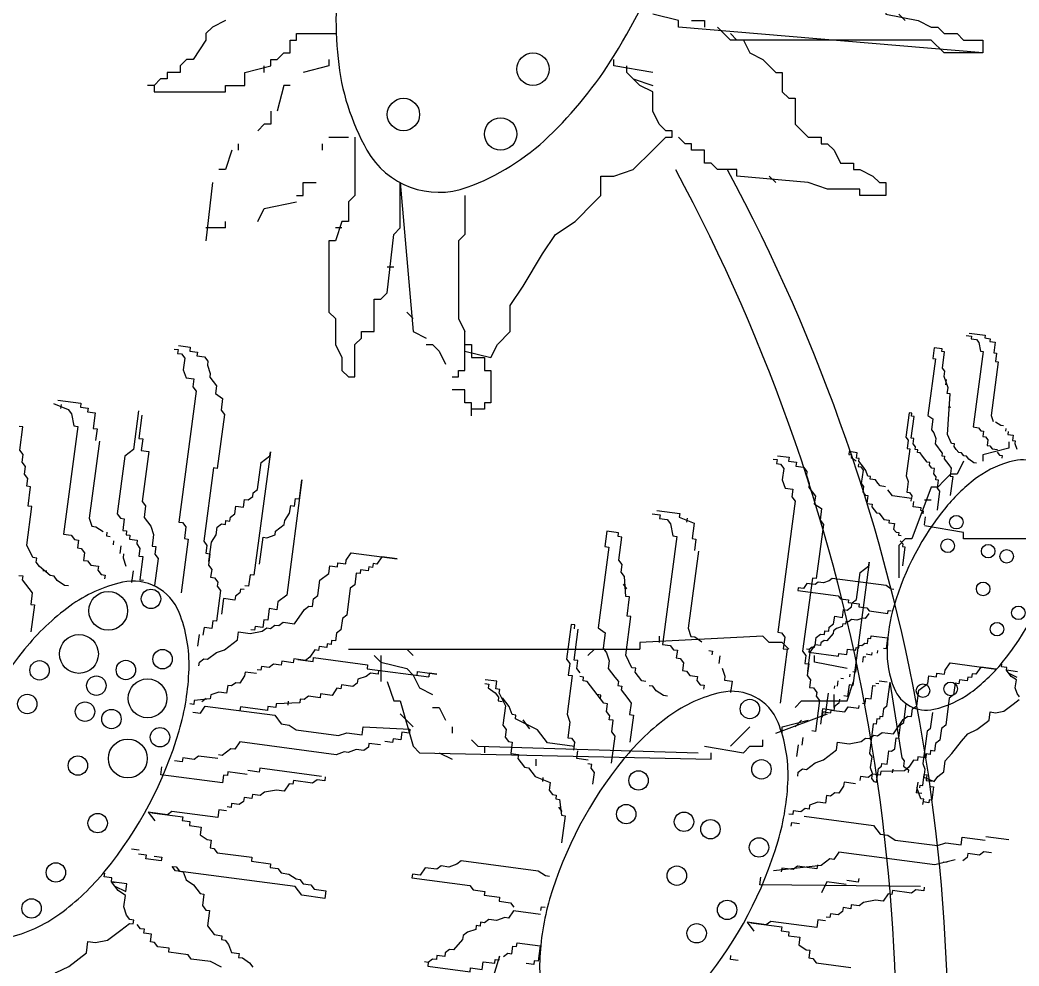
# Model space of a CAD drawing. Header units: inches. Extents: x 6 to 48.5, y 12.5 to 37.3.
# Drawn here: x 7.4908 to 7.6082, y 14.8973 to 15.0084 of the extents above; entities that cross this region are included whole.
import ezdxf

# ---------------------------------------------------------------- set-up
doc = ezdxf.new("R2010")
doc.units = ezdxf.units.IN
doc.header["$MEASUREMENT"] = 0
doc.layers.add('02', color=2, linetype='Continuous')

msp = doc.modelspace()

# ---------------------------------------------------------------- linework, layer by layer
at = {"layer": '02'}
for p, q in [((7.56819, 15.0083), (7.56515, 15.00906)), ((7.56819, 15.00754), (7.56819, 15.0083)), ((7.56971, 15.0083), (7.57123, 15.0083)), ((7.57123, 15.0083), (7.57123, 15.00754)), ((7.60394, 15.0045), (7.56819, 15.00754)), ((7.52712, 15.00374), (7.52712, 15.00298)), ((7.52712, 15.00298), (7.52408, 15.00222)), ((7.56287, 15.00146), (7.56515, 15.0007)), ((7.5218, 15.0007), (7.52103, 14.99766)), ((7.52256, 15.0007), (7.5218, 15.0007)), ((7.52027, 14.99766), (7.52027, 14.99613)), ((7.51951, 14.99613), (7.51875, 14.99537)), ((7.52027, 14.99613), (7.51951, 14.99613)), ((7.52712, 14.99461), (7.5294, 14.99461)), ((7.51571, 14.99309), (7.51495, 14.99081)), ((7.51647, 14.99385), (7.51647, 14.99309)), ((7.52636, 14.99309), (7.52636, 14.99385)), ((7.51495, 14.99081), (7.51419, 14.99081)), ((7.51343, 14.98929), (7.51267, 14.98244)), ((7.52408, 14.98929), (7.5256, 14.98929)), ((7.52408, 14.98777), (7.52408, 14.98929)), ((7.53549, 14.98929), (7.53701, 14.9718)), ((7.52332, 14.98777), (7.52408, 14.98777)), ((7.51875, 14.98473), (7.51951, 14.98625)), ((7.51951, 14.98625), (7.52332, 14.98701)), ((7.51495, 14.98396), (7.51495, 14.98473)), ((7.51495, 14.98396), (7.51267, 14.98396)), ((7.53625, 14.97408), (7.53701, 14.97332)), ((7.53701, 14.9718), (7.53853, 14.97103)), ((7.6023, 14.97162), (7.6042, 14.97136)), ((7.6042, 14.97136), (7.60416, 14.97105)), ((7.60416, 14.97105), (7.6048, 14.97096)), ((7.6048, 14.97096), (7.60475, 14.97065)), ((7.60475, 14.97065), (7.60539, 14.97056)), ((7.53853, 14.97027), (7.53929, 14.97027)), ((7.53929, 14.97027), (7.54005, 14.96951)), ((7.54005, 14.96951), (7.54081, 14.96799)), ((7.60539, 14.97056), (7.60522, 14.9693)), ((7.60573, 14.96826), (7.60489, 14.96193)), ((7.60522, 14.9693), (7.60554, 14.96925)), ((7.60554, 14.96925), (7.60541, 14.9683)), ((7.60541, 14.9683), (7.60573, 14.96826)), ((7.49526, 14.96374), (7.49798, 14.96338)), ((7.49475, 14.96335), (7.4965, 14.96266)), ((7.49798, 14.96338), (7.49792, 14.96293)), ((7.49792, 14.96293), (7.49882, 14.96281)), ((7.49882, 14.96281), (7.49876, 14.96236)), ((7.49876, 14.96236), (7.49967, 14.96224)), ((7.49967, 14.96224), (7.49942, 14.96043)), ((7.60489, 14.96193), (7.60512, 14.96125)), ((7.60543, 14.96121), (7.60603, 14.96081)), ((7.49942, 14.96043), (7.49988, 14.96037)), ((7.49988, 14.96037), (7.4997, 14.95901)), ((7.60603, 14.96081), (7.60634, 14.96077)), ((7.60662, 14.96041), (7.60658, 14.96009)), ((7.60689, 14.96005), (7.60685, 14.95973)), ((7.50015, 14.95895), (7.49895, 14.9499)), ((7.60685, 14.95973), (7.60748, 14.95965)), ((7.60698, 14.95887), (7.60698, 14.9581)), ((7.60748, 14.95965), (7.6074, 14.95902)), ((7.6074, 14.95902), (7.60772, 14.95897)), ((7.60772, 14.95897), (7.60767, 14.95866)), ((7.60698, 14.9581), (7.60394, 14.95734)), ((7.60767, 14.95866), (7.60791, 14.95798)), ((7.60166, 14.95658), (7.6009, 14.95506)), ((7.60394, 14.95734), (7.60394, 14.95658)), ((7.59938, 14.9543), (7.59862, 14.95354)), ((7.60014, 14.95506), (7.59938, 14.9543)), ((7.6009, 14.95506), (7.60014, 14.95506)), ((7.59786, 14.95354), (7.59557, 14.94746)), ((7.59862, 14.95354), (7.59786, 14.95354)), ((7.5955, 14.95189), (7.59554, 14.95221)), ((7.59573, 14.95122), (7.59581, 14.95185)), ((7.59786, 14.95202), (7.59709, 14.95202)), ((7.56562, 14.95081), (7.56833, 14.95045)), ((7.59668, 14.95109), (7.59573, 14.95122)), ((7.59664, 14.95078), (7.59668, 14.95109)), ((7.59695, 14.95073), (7.59664, 14.95078)), ((7.59691, 14.95042), (7.59695, 14.95073)), ((7.49895, 14.9499), (7.49928, 14.94894)), ((7.56833, 14.95045), (7.56827, 14.95)), ((7.56827, 14.95), (7.57002, 14.94931)), ((7.56918, 14.94988), (7.56912, 14.94943)), ((7.59706, 14.94911), (7.59719, 14.95006)), ((7.49928, 14.94894), (7.49973, 14.94888)), ((7.49973, 14.94888), (7.50058, 14.94831)), ((7.57002, 14.94931), (7.56978, 14.9475)), ((7.60166, 14.94822), (7.59709, 14.94898)), ((7.50103, 14.94825), (7.50097, 14.9478)), ((7.50097, 14.9478), (7.50142, 14.94773)), ((7.50182, 14.94722), (7.50176, 14.94677)), ((7.56978, 14.9475), (7.57023, 14.94744)), ((7.57023, 14.94744), (7.57005, 14.94608)), ((7.59481, 14.94746), (7.59405, 14.9467)), ((7.59557, 14.94746), (7.59481, 14.94746)), ((7.60166, 14.94746), (7.60166, 14.94822)), ((7.61383, 14.94746), (7.60166, 14.94746)), ((7.50266, 14.94665), (7.50254, 14.94575)), ((7.57051, 14.94602), (7.5693, 14.93697)), ((7.59405, 14.9467), (7.59405, 14.94289)), ((7.50299, 14.94569), (7.50293, 14.94523)), ((7.50293, 14.94523), (7.50326, 14.94427)), ((7.50411, 14.9437), (7.50393, 14.94234)), ((7.51346, 14.93785), (7.51334, 14.93695)), ((7.51391, 14.93779), (7.51346, 14.93785)), ((7.51244, 14.93707), (7.51232, 14.93616)), ((7.51334, 14.93695), (7.51244, 14.93707)), ((7.5693, 14.93697), (7.56964, 14.93601)), ((7.51186, 14.93622), (7.51168, 14.93486)), ((7.57808, 14.93605), (7.56363, 14.93529)), ((7.56591, 14.93605), (7.56591, 14.93529)), ((7.56964, 14.93601), (7.57009, 14.93595)), ((7.57009, 14.93595), (7.57093, 14.93538)), ((7.57884, 14.93529), (7.57808, 14.93605)), ((7.59272, 14.93583), (7.59255, 14.93456)), ((7.5294, 14.93453), (7.56363, 14.93453)), ((7.53701, 14.93377), (7.53625, 14.93453)), ((7.5583, 14.93453), (7.55754, 14.93377)), ((7.56363, 14.93529), (7.56363, 14.93453)), ((7.57172, 14.93435), (7.57217, 14.93429)), ((7.57217, 14.93429), (7.57211, 14.93384)), ((7.58036, 14.93529), (7.57884, 14.93529)), ((7.58112, 14.93453), (7.58036, 14.93529)), ((7.59156, 14.93437), (7.59152, 14.93405)), ((7.59255, 14.93456), (7.59224, 14.9346)), ((7.53244, 14.93377), (7.5332, 14.933)), ((7.5332, 14.93377), (7.5332, 14.93072)), ((7.57302, 14.93372), (7.5729, 14.93282)), ((7.58416, 14.933), (7.58416, 14.93377)), ((7.58985, 14.93363), (7.58977, 14.933)), ((7.59017, 14.93359), (7.58985, 14.93363)), ((7.59084, 14.93382), (7.59021, 14.93391)), ((7.59089, 14.93414), (7.59084, 14.93382)), ((7.5332, 14.933), (7.53625, 14.93224)), ((7.53625, 14.93224), (7.53701, 14.93148)), ((7.57329, 14.9323), (7.57362, 14.93134)), ((7.58797, 14.93224), (7.58416, 14.933)), ((7.58905, 14.93245), (7.58897, 14.93182)), ((7.60799, 14.93187), (7.60672, 14.93204)), ((7.53396, 14.93072), (7.53473, 14.92844)), ((7.53701, 14.93148), (7.53777, 14.92996)), ((7.57362, 14.93134), (7.57356, 14.93089)), ((7.57356, 14.93089), (7.57447, 14.93077)), ((7.57447, 14.93077), (7.57429, 14.92941)), ((7.5869, 14.9308), (7.58681, 14.93017)), ((7.58757, 14.93103), (7.58726, 14.93108)), ((7.58797, 14.92844), (7.58873, 14.93072)), ((7.58829, 14.93158), (7.58825, 14.93127)), ((7.58897, 14.93182), (7.58865, 14.93186)), ((7.59173, 14.9308), (7.59268, 14.93068)), ((7.60699, 14.93168), (7.6079, 14.93124)), ((7.53777, 14.92996), (7.53929, 14.9292)), ((7.5865, 14.93021), (7.58645, 14.92989)), ((7.5908, 14.92867), (7.59101, 14.93025)), ((7.59101, 14.93025), (7.59133, 14.93021)), ((7.59137, 14.93053), (7.59169, 14.93049)), ((7.593, 14.93064), (7.5944, 14.92175)), ((7.53473, 14.92844), (7.53549, 14.92844)), ((7.53549, 14.92844), (7.53701, 14.92312)), ((7.58188, 14.92768), (7.58264, 14.92844)), ((7.58264, 14.92844), (7.58797, 14.92844)), ((7.58574, 14.92934), (7.58544, 14.92713)), ((7.58645, 14.92768), (7.58645, 14.9292)), ((7.59009, 14.92812), (7.59017, 14.92875)), ((7.59017, 14.92875), (7.5908, 14.92867)), ((7.51202, 14.92699), (7.51259, 14.92784)), ((7.51259, 14.92784), (7.52074, 14.92676)), ((7.53929, 14.92768), (7.54005, 14.92768)), ((7.54005, 14.92768), (7.54081, 14.92616)), ((7.58608, 14.92704), (7.58612, 14.92736)), ((7.58612, 14.92736), (7.5877, 14.92715)), ((7.5877, 14.92715), (7.5881, 14.92774)), ((7.5881, 14.92774), (7.58937, 14.92757)), ((7.58937, 14.92757), (7.58941, 14.92789)), ((7.58977, 14.92816), (7.59009, 14.92812)), ((7.51112, 14.92711), (7.51202, 14.92699)), ((7.52074, 14.92676), (7.52152, 14.92573)), ((7.53549, 14.92692), (7.53701, 14.9254)), ((7.5796, 14.92464), (7.58569, 14.92692)), ((7.58036, 14.9254), (7.5834, 14.92616)), ((7.58188, 14.9254), (7.58264, 14.92616)), ((7.58513, 14.92717), (7.58504, 14.92654)), ((7.58504, 14.92654), (7.58508, 14.92685)), ((7.58544, 14.92713), (7.58513, 14.92717)), ((7.5854, 14.92681), (7.58544, 14.92713)), ((7.58544, 14.92713), (7.58608, 14.92704)), ((7.52152, 14.92573), (7.52243, 14.92561)), ((7.52243, 14.92561), (7.52327, 14.92504)), ((7.52327, 14.92504), (7.52825, 14.92438)), ((7.53102, 14.92447), (7.53114, 14.92538)), ((7.53114, 14.92538), (7.53663, 14.92511)), ((7.53663, 14.92511), (7.53657, 14.92466)), ((7.54157, 14.9254), (7.54157, 14.92464)), ((7.5758, 14.92464), (7.57656, 14.9254)), ((7.58036, 14.92464), (7.58036, 14.9254)), ((7.58427, 14.92486), (7.58382, 14.92492)), ((7.52825, 14.92438), (7.52921, 14.92471)), ((7.52921, 14.92471), (7.53102, 14.92447)), ((7.53458, 14.92354), (7.53368, 14.92366)), ((7.53464, 14.92399), (7.53458, 14.92354)), ((7.53555, 14.92387), (7.53464, 14.92399)), ((7.53567, 14.92478), (7.53555, 14.92387)), ((7.53657, 14.92466), (7.53567, 14.92478)), ((7.54385, 14.92388), (7.54461, 14.92312)), ((7.57428, 14.92312), (7.5758, 14.92464)), ((7.57808, 14.92312), (7.57808, 14.92388)), ((7.58279, 14.92414), (7.58267, 14.92323)), ((7.51561, 14.92283), (7.5151, 14.92244)), ((7.51606, 14.92277), (7.51561, 14.92283)), ((7.51664, 14.92362), (7.51606, 14.92277)), ((7.52795, 14.92212), (7.51664, 14.92362)), ((7.53033, 14.92272), (7.52936, 14.92239)), ((7.53123, 14.9226), (7.53033, 14.92272)), ((7.53175, 14.92299), (7.53123, 14.9226)), ((7.53181, 14.92345), (7.53175, 14.92299)), ((7.53316, 14.92327), (7.53181, 14.92345)), ((7.53701, 14.92312), (7.53777, 14.92236)), ((7.54461, 14.92312), (7.57047, 14.92236)), ((7.54537, 14.92312), (7.54537, 14.92236)), ((7.55589, 14.92264), (7.55601, 14.92355)), ((7.55623, 14.92168), (7.55635, 14.92258)), ((7.57123, 14.92312), (7.5758, 14.92236)), ((7.5758, 14.92236), (7.57656, 14.92312)), ((7.57656, 14.92312), (7.57808, 14.92312)), ((7.58222, 14.92329), (7.58204, 14.92193)), ((7.50988, 14.92129), (7.50898, 14.92141)), ((7.50994, 14.92174), (7.50988, 14.92129)), ((7.5113, 14.92156), (7.50994, 14.92174)), ((7.51181, 14.92196), (7.5113, 14.92156)), ((7.51407, 14.92166), (7.51181, 14.92196)), ((7.51459, 14.92205), (7.51413, 14.92211)), ((7.5151, 14.92244), (7.51459, 14.92205)), ((7.52891, 14.92245), (7.52795, 14.92212)), ((7.52936, 14.92239), (7.52891, 14.92245)), ((7.53777, 14.92236), (7.572, 14.9216)), ((7.54005, 14.92236), (7.54157, 14.9216)), ((7.55146, 14.92083), (7.55146, 14.9216)), ((7.55758, 14.9215), (7.55623, 14.92168)), ((7.572, 14.9216), (7.572, 14.92236)), ((7.5944, 14.92175), (7.59467, 14.92139)), ((7.59467, 14.92139), (7.59459, 14.92076)), ((7.50738, 14.91978), (7.5075, 14.92069)), ((7.51893, 14.92009), (7.51757, 14.92027)), ((7.51899, 14.92054), (7.51893, 14.92009)), ((7.52623, 14.91958), (7.51899, 14.92054)), ((7.55798, 14.92098), (7.55752, 14.92104)), ((7.55792, 14.92053), (7.55798, 14.92098)), ((7.55831, 14.92002), (7.55792, 14.92053)), ((7.59459, 14.92076), (7.59518, 14.92036)), ((7.59518, 14.92036), (7.59514, 14.92004)), ((7.51462, 14.91882), (7.50738, 14.91978)), ((7.51474, 14.91973), (7.51462, 14.91882)), ((7.51519, 14.91967), (7.51474, 14.91973)), ((7.51525, 14.92012), (7.51519, 14.91967)), ((7.51751, 14.91982), (7.51525, 14.92012)), ((7.55813, 14.91866), (7.55831, 14.92002)), ((7.59628, 14.91892), (7.59611, 14.91765)), ((7.58295, 14.91491), (7.59109, 14.91383)), ((7.58141, 14.91373), (7.58147, 14.91418)), ((7.58147, 14.91418), (7.58238, 14.91406)), ((7.59109, 14.91383), (7.59188, 14.9128)), ((7.59188, 14.9128), (7.59278, 14.91268)), ((7.59278, 14.91268), (7.59363, 14.91211)), ((7.59363, 14.91211), (7.5986, 14.91145)), ((7.60138, 14.91154), (7.6015, 14.91245)), ((7.6015, 14.91245), (7.60421, 14.91209)), ((7.60427, 14.91254), (7.60699, 14.91218)), ((7.50482, 14.91092), (7.50392, 14.91104)), ((7.5986, 14.91145), (7.59957, 14.91178)), ((7.59957, 14.91178), (7.60138, 14.91154)), ((7.50567, 14.91034), (7.50476, 14.91046)), ((7.50561, 14.90989), (7.50567, 14.91034)), ((7.50742, 14.90965), (7.50561, 14.90989)), ((7.50657, 14.91022), (7.50748, 14.9101)), ((7.50748, 14.9101), (7.50742, 14.90965)), ((7.58597, 14.9099), (7.58546, 14.90951)), ((7.58642, 14.90984), (7.58597, 14.9099)), ((7.58699, 14.91069), (7.58642, 14.90984)), ((7.5983, 14.90919), (7.58699, 14.91069)), ((7.60068, 14.90979), (7.5983, 14.90919)), ((7.6021, 14.91006), (7.60159, 14.90967)), ((7.60216, 14.91052), (7.6021, 14.91006)), ((7.60352, 14.91034), (7.60216, 14.91052)), ((7.60403, 14.91073), (7.60352, 14.91034)), ((7.60494, 14.91061), (7.60403, 14.91073)), ((7.58494, 14.90912), (7.57933, 14.90848)), ((7.5803, 14.90881), (7.58024, 14.90836)), ((7.58166, 14.90863), (7.5803, 14.90881)), ((7.58217, 14.90903), (7.58166, 14.90863)), ((7.58443, 14.90873), (7.58217, 14.90903)), ((7.58449, 14.90918), (7.58443, 14.90873)), ((7.58546, 14.90951), (7.58494, 14.90912)), ((7.59972, 14.90946), (7.59927, 14.90952)), ((7.57774, 14.90685), (7.57786, 14.90776)), ((7.58929, 14.90716), (7.58793, 14.90734)), ((7.58935, 14.90761), (7.58929, 14.90716)), ((7.50338, 14.90696), (7.50157, 14.9072)), ((7.50157, 14.9072), (7.50202, 14.90714)), ((7.50196, 14.90669), (7.50326, 14.90606)), ((7.50326, 14.90606), (7.50338, 14.90696)), ((7.59659, 14.90665), (7.57774, 14.90685)), ((7.58561, 14.90719), (7.58497, 14.90589)), ((7.58787, 14.90689), (7.58561, 14.90719)), ((7.55193, 14.89969), (7.55169, 14.89788)), ((7.54716, 14.89848), (7.54554, 14.89317)), ((7.55123, 14.89794), (7.55117, 14.89749)), ((7.55169, 14.89788), (7.55123, 14.89794)), ((7.57427, 14.8981), (7.57433, 14.89856)), ((7.57518, 14.89798), (7.57427, 14.8981)), ((7.55117, 14.89749), (7.55027, 14.89761))]:
    msp.add_line(p, q, dxfattribs=at)
for points in [[(7.52852, 15.01605, 0.06364), (7.52818, 15.00384, 0.103576), (7.53158, 14.99309, 0.367652), (7.54336, 14.98874, 0.103576), (7.55292, 14.99469, 0.06364), (7.56061, 15.00419, 0.099891), (7.57135, 15.03327, 0.06364), (7.57169, 15.04548, 0.103576), (7.5683, 15.05622, 0.367652), (7.55652, 15.06058, 0.103576), (7.54695, 15.05462, 0.06364), (7.53927, 15.04512, 0.099891), (7.52852, 15.01605)], [(7.56781, 14.99081, -0.162137), (7.59136, 14.85615, 0.555817)], [(7.5739, 14.99081, -0.160802), (7.59761, 14.85727, 0.555817)], [(7.5935, 14.93965, 0.06364), (7.59268, 14.93459, 0.103576), (7.5935, 14.92992, 0.367652), (7.59817, 14.92746, 0.103576), (7.60248, 14.92941, 0.06364), (7.6062, 14.93294, 0.099891), (7.61228, 14.94445, 0.06364), (7.6131, 14.94952, 0.103576), (7.61228, 14.95418, 0.367652), (7.60762, 14.95664, 0.103576), (7.6033, 14.95469, 0.06364), (7.59958, 14.95116, 0.099891), (7.5935, 14.93965)], [(7.48268, 14.91808, 0.06364), (7.48152, 14.91084, 0.103576), (7.48269, 14.90419, 0.367652), (7.48935, 14.90066, 0.103576), (7.49551, 14.90345, 0.06364), (7.50083, 14.90849, 0.099891), (7.50952, 14.92494, 0.06364), (7.51068, 14.93218, 0.103576), (7.50951, 14.93883, 0.367652), (7.50285, 14.94236, 0.103576), (7.49669, 14.93957, 0.06364), (7.49137, 14.93453, 0.099891), (7.48268, 14.91808)], [(7.55304, 14.90515, 0.06364), (7.55187, 14.89791, 0.103576), (7.55304, 14.89125, 0.367652), (7.55971, 14.88773, 0.103576), (7.56587, 14.89052, 0.06364), (7.57119, 14.89556, 0.099891), (7.57987, 14.91201, 0.06364), (7.58104, 14.91925, 0.103576), (7.57987, 14.9259, 0.367652), (7.5732, 14.92943, 0.103576), (7.56705, 14.92664, 0.06364), (7.56173, 14.9216, 0.099891), (7.55304, 14.90515)]]:
    msp.add_lwpolyline(points, format="xyb", dxfattribs=at)
for points in [[(7.57428, 15.01667), (7.57428, 15.01591), (7.5758, 15.01591), (7.5758, 15.01515), (7.57808, 15.01515), (7.57808, 15.01363), (7.5796, 15.01287), (7.58036, 15.01287), (7.58036, 15.01135), (7.58112, 15.01135), (7.58188, 15.01059), (7.58873, 15.01059), (7.58873, 15.00983), (7.59253, 15.00983), (7.59253, 15.00906), (7.59633, 15.0083)], [(7.51495, 15.0083), (7.51343, 15.00754), (7.51267, 15.00678), (7.51267, 15.00602), (7.51115, 15.00374), (7.51039, 15.00374), (7.50963, 15.00298), (7.50963, 15.00222), (7.5081, 15.00222), (7.5081, 15.00146), (7.50734, 15.00146), (7.50658, 15.0007), (7.50582, 15.0007)], [(7.59633, 15.0083), (7.59786, 15.00754), (7.59862, 15.00754), (7.59938, 15.00678), (7.6009, 15.00678), (7.60166, 15.00602), (7.60394, 15.00602), (7.60394, 15.0045), (7.59938, 15.0045), (7.59786, 15.00602), (7.57428, 15.00602), (7.57276, 15.00754)], [(7.59405, 15.00906), (7.59481, 15.0083)], [(7.52027, 15.00298), (7.52027, 15.00374), (7.52103, 15.00374), (7.5218, 15.0045), (7.52256, 15.0045), (7.52256, 15.00602), (7.52332, 15.00602), (7.52332, 15.00678), (7.52788, 15.00678)], [(7.57428, 15.00678), (7.57504, 15.00602)], [(7.5758, 15.00602), (7.57656, 15.0045), (7.57808, 15.00374), (7.57884, 15.00298), (7.5796, 15.00222), (7.58036, 15.00222), (7.58036, 14.99994), (7.58112, 14.99918), (7.58188, 14.99918), (7.58188, 14.99613), (7.5834, 14.99461), (7.58493, 14.99461), (7.58493, 14.99385), (7.58569, 14.99385), (7.58645, 14.99309), (7.58721, 14.99157), (7.58873, 14.99157), (7.58873, 14.99081), (7.58949, 14.99081), (7.59101, 14.99005), (7.59177, 14.98929), (7.59253, 14.98929), (7.59253, 14.98777), (7.58949, 14.98777), (7.58949, 14.98853), (7.58569, 14.98853), (7.5834, 14.98929)], [(7.56515, 15.00222), (7.56059, 15.00298), (7.56059, 15.00374)], [(7.50658, 15.0007), (7.50658, 14.99994), (7.51495, 14.99994), (7.51495, 15.0007), (7.51723, 15.0007), (7.51723, 15.00222), (7.52027, 15.00298)], [(7.51951, 15.00222), (7.51951, 15.00298)], [(7.54309, 14.96951), (7.54613, 14.96875), (7.5469, 14.97027), (7.54842, 14.9718), (7.54842, 14.97484), (7.54994, 14.97712), (7.55222, 14.98092), (7.55374, 14.9832), (7.55602, 14.98473), (7.5583, 14.98701), (7.55906, 14.98777), (7.55906, 14.99005), (7.56059, 14.99005), (7.56287, 14.99081), (7.56515, 14.99309), (7.56667, 14.99461), (7.56743, 14.99461), (7.56743, 14.99537), (7.56667, 14.99537), (7.56591, 14.99613), (7.56515, 14.99766), (7.56515, 14.99994), (7.56363, 15.0007), (7.56211, 15.00222), (7.56211, 15.00298)], [(7.53016, 14.99461), (7.53016, 14.98777), (7.5294, 14.98701), (7.5294, 14.98473), (7.52864, 14.98473)], [(7.5834, 14.98929), (7.57504, 14.99005), (7.57504, 14.99081), (7.57276, 14.99081), (7.572, 14.99157), (7.57123, 14.99157), (7.57123, 14.99309), (7.56971, 14.99309), (7.56971, 14.99385), (7.56895, 14.99385), (7.56819, 14.99461)], [(7.5796, 14.98929), (7.57884, 14.99005)], [(7.53473, 14.9832), (7.53549, 14.98396), (7.53549, 14.98929)], [(7.54309, 14.98777), (7.54309, 14.9832), (7.54233, 14.98244), (7.54233, 14.97332), (7.54309, 14.9718)], [(7.52864, 14.98473), (7.52788, 14.98244), (7.52712, 14.98244), (7.52712, 14.97408), (7.52788, 14.97332), (7.52788, 14.97027), (7.52864, 14.96875), (7.52864, 14.96723), (7.5294, 14.96647), (7.53016, 14.96647), (7.53016, 14.97027), (7.53092, 14.97103), (7.53092, 14.9718), (7.53244, 14.9718), (7.53244, 14.9756), (7.5332, 14.9756), (7.53396, 14.97636), (7.53473, 14.9832)], [(7.52864, 14.98396), (7.52788, 14.98396)], [(7.53396, 14.9794), (7.53473, 14.9794)], [(7.54157, 14.96647), (7.54233, 14.96647), (7.54233, 14.96723), (7.54309, 14.96723), (7.54309, 14.9718)], [(7.60195, 14.97134), (7.60258, 14.97126), (7.60254, 14.97094), (7.60317, 14.97086), (7.60344, 14.9705), (7.60364, 14.96951), (7.60395, 14.96946), (7.60278, 14.9606), (7.60341, 14.96051), (7.60368, 14.96015), (7.604, 14.96011), (7.60392, 14.95948), (7.60423, 14.95944), (7.60451, 14.95908), (7.60442, 14.95844), (7.60474, 14.9584), (7.60501, 14.95804), (7.60565, 14.95796)], [(7.50895, 14.96975), (7.5094, 14.96969), (7.50934, 14.96924), (7.50979, 14.96918), (7.51019, 14.96867), (7.51001, 14.96731), (7.51034, 14.96635), (7.51124, 14.96623), (7.51112, 14.96532), (7.51152, 14.96481), (7.50947, 14.94943), (7.50993, 14.94937), (7.51032, 14.94886), (7.51014, 14.9475), (7.51059, 14.94744), (7.50975, 14.94111)], [(7.50946, 14.97015), (7.51082, 14.96997), (7.51076, 14.96951), (7.51166, 14.96939), (7.5116, 14.96894), (7.51251, 14.96882), (7.5129, 14.96831), (7.51284, 14.96786), (7.51317, 14.96689), (7.51311, 14.96644), (7.5135, 14.96593), (7.5139, 14.96541), (7.51378, 14.96451), (7.51462, 14.96394), (7.51444, 14.96258), (7.51483, 14.96207), (7.51399, 14.95573), (7.51354, 14.95579), (7.5124, 14.9472), (7.51279, 14.94669), (7.51267, 14.94578), (7.51313, 14.94572), (7.51295, 14.94436), (7.51334, 14.94385), (7.51322, 14.94295), (7.51367, 14.94289), (7.51406, 14.94237), (7.514, 14.94192), (7.51439, 14.94141), (7.51391, 14.93779)], [(7.54309, 14.97027), (7.54385, 14.97027), (7.54385, 14.96875), (7.54537, 14.96875), (7.54537, 14.96723), (7.54613, 14.96723), (7.54613, 14.96343), (7.54537, 14.96343), (7.54537, 14.96267), (7.54385, 14.96267)], [(7.59937, 14.96653), (7.59946, 14.96716), (7.59918, 14.96752), (7.59943, 14.96942), (7.59912, 14.96946), (7.59916, 14.96978), (7.59821, 14.9699), (7.59804, 14.96864), (7.59836, 14.96859), (7.59748, 14.96194), (7.59807, 14.96154), (7.5979, 14.96028), (7.59817, 14.95992), (7.59841, 14.95924), (7.59832, 14.95861), (7.5986, 14.95825), (7.59887, 14.95789), (7.59915, 14.95753), (7.5991, 14.95722), (7.59942, 14.95717), (7.59938, 14.95686), (7.59993, 14.95614), (7.6002, 14.95578), (7.60008, 14.95483), (7.60039, 14.95479), (7.6001, 14.95257)], [(7.60007, 14.9645), (7.59975, 14.96454), (7.59984, 14.96518), (7.59937, 14.96653)], [(7.59956, 14.96553), (7.59965, 14.96617)], [(7.54385, 14.96191), (7.54385, 14.96343), (7.54309, 14.96343), (7.54309, 14.96495), (7.54157, 14.96495)], [(7.60318, 14.95635), (7.60286, 14.9564), (7.60227, 14.9568), (7.602, 14.95716), (7.60168, 14.9572), (7.6014, 14.95756), (7.60109, 14.9576), (7.60081, 14.95796), (7.60054, 14.95832), (7.60058, 14.95863), (7.60026, 14.95867), (7.59976, 14.95971), (7.60007, 14.9645)], [(7.49565, 14.96323), (7.49559, 14.96278)], [(7.4965, 14.96266), (7.49689, 14.96215), (7.49716, 14.96073), (7.49762, 14.96067), (7.49593, 14.948), (7.49684, 14.94788), (7.49723, 14.94737), (7.49768, 14.94731), (7.49756, 14.94641), (7.49802, 14.94635), (7.49841, 14.94583), (7.49829, 14.94493), (7.49874, 14.94487), (7.49913, 14.94436), (7.50004, 14.94424), (7.49998, 14.94378), (7.50037, 14.94327), (7.50082, 14.94321), (7.50076, 14.94276)], [(7.50476, 14.96248), (7.50416, 14.95796), (7.50314, 14.95718), (7.50224, 14.95039), (7.50263, 14.94988), (7.50308, 14.94982), (7.5029, 14.94846), (7.50335, 14.9484), (7.50329, 14.94795), (7.50374, 14.94789), (7.50368, 14.94743), (7.50459, 14.94731), (7.50453, 14.94686), (7.50492, 14.94635), (7.5048, 14.94545), (7.50525, 14.94539), (7.50489, 14.94267), (7.50535, 14.94261)], [(7.60018, 14.96287), (7.59986, 14.96292)], [(7.50515, 14.96197), (7.50479, 14.95926), (7.50525, 14.9592), (7.50507, 14.95784), (7.50597, 14.95772), (7.50519, 14.95184), (7.50558, 14.95133), (7.5054, 14.94997), (7.50579, 14.94946), (7.50619, 14.94894), (7.50652, 14.94798), (7.50634, 14.94662), (7.50679, 14.94656), (7.50667, 14.94566), (7.50706, 14.94514), (7.50664, 14.94198)], [(7.59858, 14.95084), (7.59887, 14.95306), (7.5986, 14.95342), (7.59873, 14.95437), (7.59841, 14.95441), (7.59845, 14.95473), (7.59818, 14.95508), (7.59826, 14.95572), (7.59794, 14.95576), (7.59767, 14.95612), (7.59771, 14.95643), (7.59739, 14.95648), (7.59685, 14.95719), (7.59657, 14.95755), (7.59625, 14.95759), (7.5963, 14.95791), (7.59598, 14.95795), (7.59602, 14.95827), (7.59575, 14.95863), (7.59583, 14.95926), (7.59551, 14.9593), (7.59585, 14.96184), (7.59553, 14.96188), (7.59558, 14.9622), (7.59526, 14.96224), (7.59488, 14.95939), (7.59516, 14.95903), (7.59503, 14.95808), (7.59535, 14.95804), (7.59493, 14.95487), (7.59516, 14.9542), (7.59499, 14.95293), (7.59531, 14.95289), (7.59558, 14.95253), (7.59554, 14.95221), (7.59332, 14.95251), (7.59305, 14.95286), (7.59277, 14.95322)], [(7.49313, 14.94423), (7.49274, 14.94474), (7.4928, 14.9452), (7.49235, 14.94526), (7.49162, 14.94673), (7.49222, 14.95126), (7.49177, 14.95132), (7.49207, 14.95358), (7.49162, 14.95364), (7.49174, 14.95454), (7.49135, 14.95506), (7.49147, 14.95596), (7.49107, 14.95647), (7.49119, 14.95738), (7.4908, 14.95789), (7.49116, 14.96061), (7.49071, 14.96067)], [(7.5925, 14.95358), (7.59187, 14.95367), (7.59159, 14.95402), (7.59132, 14.95438), (7.59068, 14.95447), (7.59072, 14.95478), (7.59041, 14.95483), (7.59018, 14.9555), (7.5899, 14.95586), (7.58963, 14.95622), (7.58935, 14.95658), (7.58939, 14.95689), (7.58908, 14.95694), (7.58916, 14.95757), (7.58821, 14.9577), (7.58817, 14.95738), (7.58849, 14.95734), (7.58844, 14.95702), (7.58903, 14.95662)], [(7.51301, 14.94482), (7.51331, 14.94708), (7.51388, 14.94792), (7.514, 14.94883), (7.51451, 14.94922), (7.51496, 14.94916), (7.51502, 14.94961), (7.51548, 14.94955), (7.51554, 14.95001), (7.51605, 14.9504), (7.51617, 14.9513), (7.51707, 14.95118), (7.51719, 14.95209), (7.51764, 14.95203), (7.51816, 14.95242), (7.51822, 14.95287), (7.51873, 14.95326), (7.51915, 14.95643), (7.52018, 14.95722), (7.52024, 14.95767), (7.51831, 14.94319), (7.51786, 14.94325), (7.51768, 14.94189), (7.51723, 14.94195)], [(7.5793, 14.95682), (7.57976, 14.95676), (7.5797, 14.95631), (7.58015, 14.95625), (7.58054, 14.95574), (7.58036, 14.95438), (7.58069, 14.95342), (7.5816, 14.9533), (7.58148, 14.95239), (7.58187, 14.95188), (7.57983, 14.9365), (7.58028, 14.93644), (7.58067, 14.93593), (7.58049, 14.93457), (7.58095, 14.93451), (7.58011, 14.92818)], [(7.57982, 14.95722), (7.58117, 14.95704), (7.58111, 14.95658), (7.58202, 14.95646), (7.58196, 14.95601), (7.58286, 14.95589), (7.58326, 14.95538), (7.5832, 14.95493), (7.58353, 14.95396), (7.58347, 14.95351), (7.58386, 14.953), (7.58425, 14.95248), (7.58413, 14.95158), (7.58498, 14.95101), (7.5848, 14.94965), (7.58519, 14.94914), (7.58435, 14.9428), (7.5839, 14.94286), (7.58276, 14.93427), (7.58315, 14.93376), (7.58303, 14.93285), (7.58348, 14.93279), (7.5833, 14.93143), (7.58369, 14.93092), (7.58357, 14.93002), (7.58403, 14.92996), (7.58442, 14.92944), (7.58436, 14.92899), (7.58475, 14.92848), (7.58427, 14.92486)], [(7.60561, 14.95764), (7.60588, 14.95728), (7.6062, 14.95724), (7.60616, 14.95693)], [(7.58931, 14.95626), (7.58927, 14.95594), (7.58958, 14.9559), (7.58986, 14.95554), (7.58965, 14.95396), (7.58992, 14.9536), (7.58984, 14.95297), (7.59011, 14.95261), (7.59043, 14.95257), (7.5903, 14.95162), (7.59094, 14.95153), (7.5909, 14.95122), (7.59117, 14.95086), (7.59145, 14.9505), (7.59176, 14.95046), (7.59231, 14.94974), (7.59294, 14.94966), (7.5929, 14.94934), (7.59354, 14.94925), (7.59345, 14.94862), (7.59373, 14.94826), (7.59404, 14.94822), (7.594, 14.9479), (7.59432, 14.94786)], [(7.51895, 14.94449), (7.51937, 14.94766), (7.51982, 14.9476), (7.52078, 14.94793), (7.52084, 14.94838), (7.52136, 14.94877), (7.52187, 14.94916), (7.52193, 14.94962), (7.5225, 14.95046), (7.52262, 14.95137), (7.52307, 14.95131), (7.52319, 14.95221), (7.52365, 14.95215), (7.52395, 14.95441), (7.52215, 14.94084), (7.52112, 14.94006), (7.521, 14.93915), (7.5201, 14.93927), (7.51992, 14.93791), (7.51946, 14.93797), (7.51934, 14.93707), (7.51844, 14.93719), (7.51838, 14.93674), (7.51793, 14.9368)], [(7.5651, 14.95042), (7.56601, 14.9503), (7.56595, 14.94985), (7.56685, 14.94973), (7.56725, 14.94922), (7.56752, 14.9478), (7.56797, 14.94774), (7.56629, 14.93507), (7.56719, 14.93495), (7.56759, 14.93444), (7.56804, 14.93438), (7.56792, 14.93348), (7.56837, 14.93342), (7.56876, 14.9329), (7.56864, 14.932), (7.5691, 14.93194), (7.56949, 14.93143), (7.57039, 14.93131), (7.57033, 14.93085), (7.57073, 14.93034), (7.57118, 14.93028), (7.57112, 14.92983)], [(7.56182, 14.94303), (7.56143, 14.94354), (7.56155, 14.94445), (7.56116, 14.94496), (7.56152, 14.94768), (7.56107, 14.94774), (7.56113, 14.94819), (7.55977, 14.94837), (7.55953, 14.94656), (7.55998, 14.9465), (7.55872, 14.937), (7.55956, 14.93643), (7.55932, 14.93462), (7.55972, 14.9341), (7.56005, 14.93314), (7.55993, 14.93223), (7.56032, 14.93172), (7.56071, 14.93121), (7.56111, 14.9307), (7.56105, 14.93024), (7.5615, 14.93018), (7.56144, 14.92973), (7.56222, 14.92871), (7.56261, 14.92819), (7.56243, 14.92684), (7.56289, 14.92678), (7.56247, 14.92361)], [(7.59423, 14.94723), (7.59451, 14.94687), (7.59447, 14.94655), (7.59478, 14.94651), (7.59449, 14.94429)], [(7.51184, 14.93254), (7.5119, 14.93299), (7.51241, 14.93339), (7.51286, 14.93333), (7.51389, 14.93411), (7.51485, 14.93444), (7.51536, 14.93484), (7.51639, 14.93562), (7.51651, 14.93653), (7.51787, 14.93635), (7.51928, 14.93662), (7.5198, 14.93701), (7.52025, 14.93695), (7.52076, 14.93734), (7.52121, 14.93728), (7.52172, 14.93767), (7.52308, 14.93749), (7.52423, 14.93918), (7.52474, 14.93958), (7.52519, 14.93952), (7.52531, 14.94042), (7.52582, 14.94081), (7.52606, 14.94262), (7.52709, 14.94341), (7.52721, 14.94431), (7.52811, 14.94419), (7.52817, 14.94465), (7.52908, 14.94452), (7.52914, 14.94498), (7.52971, 14.94582), (7.53514, 14.9451), (7.53333, 14.94534), (7.53276, 14.9445), (7.53231, 14.94456), (7.53225, 14.9441), (7.53179, 14.94416), (7.53173, 14.94371), (7.53083, 14.94383), (7.53077, 14.94338), (7.53032, 14.94344), (7.53014, 14.94208), (7.52962, 14.94169), (7.5292, 14.93852), (7.52869, 14.93813), (7.52851, 14.93677), (7.528, 14.93638), (7.52788, 14.93548), (7.52743, 14.93554), (7.52737, 14.93508), (7.52691, 14.93514), (7.52685, 14.93469), (7.52595, 14.93481), (7.52589, 14.93436), (7.52544, 14.93442), (7.52486, 14.93358), (7.52435, 14.93318), (7.52299, 14.93336), (7.52293, 14.93291), (7.52158, 14.93309), (7.52152, 14.93264), (7.52061, 14.93276), (7.5201, 14.93237), (7.51919, 14.93249), (7.51913, 14.93203), (7.51868, 14.93209)], [(7.49651, 14.94194), (7.49606, 14.942), (7.49521, 14.94257), (7.49482, 14.94309), (7.49437, 14.94315), (7.49313, 14.94423)], [(7.49398, 14.94366), (7.49352, 14.94372)], [(7.58336, 14.93189), (7.58366, 14.93415), (7.58423, 14.93499), (7.58435, 14.9359), (7.58487, 14.93629), (7.58532, 14.93623), (7.58538, 14.93668), (7.58583, 14.93662), (7.58589, 14.93708), (7.5864, 14.93747), (7.58652, 14.93837), (7.58743, 14.93825), (7.58755, 14.93916), (7.588, 14.9391), (7.58851, 14.93949), (7.58857, 14.93994), (7.58909, 14.94033), (7.58951, 14.9435), (7.59053, 14.94429), (7.59059, 14.94474), (7.58867, 14.93026), (7.58822, 14.93032), (7.58804, 14.92896), (7.58758, 14.92902)], [(7.49069, 14.94317), (7.49114, 14.94311), (7.49108, 14.94266), (7.49187, 14.94164), (7.49226, 14.94113), (7.49208, 14.93977), (7.49253, 14.93971), (7.49211, 14.93654)], [(7.56433, 14.93073), (7.56388, 14.93079), (7.56349, 14.9313), (7.5631, 14.93181), (7.56316, 14.93227), (7.5627, 14.93233), (7.56198, 14.9338), (7.56258, 14.93833), (7.56213, 14.93839), (7.56243, 14.94065), (7.56197, 14.94071), (7.56182, 14.94303)], [(7.59348, 14.94153), (7.59316, 14.94157), (7.59257, 14.94197), (7.58624, 14.94281), (7.58588, 14.94254), (7.5852, 14.9423), (7.58457, 14.94239), (7.58421, 14.94211), (7.58326, 14.94224), (7.58286, 14.94165), (7.58223, 14.94173), (7.58218, 14.94142), (7.58693, 14.94079), (7.58721, 14.94043), (7.58816, 14.9403), (7.58812, 14.93998), (7.58938, 14.93982), (7.58934, 14.9395), (7.59029, 14.93937), (7.59057, 14.93901), (7.59278, 14.93872), (7.59282, 14.93904), (7.59314, 14.939)], [(7.51717, 14.9415), (7.51672, 14.94156), (7.51666, 14.94111), (7.51614, 14.94072), (7.51608, 14.94026), (7.51473, 14.94045), (7.51449, 14.93864)], [(7.56209, 14.94161), (7.5617, 14.94213)], [(7.59052, 14.9387), (7.59012, 14.93811), (7.58981, 14.93815), (7.58913, 14.93792), (7.5885, 14.938), (7.58814, 14.93773), (7.58782, 14.93777), (7.58778, 14.93745), (7.58746, 14.93749), (7.58742, 14.93718), (7.58675, 14.93694), (7.58639, 14.93667), (7.58635, 14.93635), (7.58559, 14.93549), (7.58527, 14.93553), (7.58491, 14.93525), (7.58487, 14.93494), (7.58423, 14.93502)], [(7.55594, 14.93691), (7.556, 14.93736), (7.55555, 14.93742), (7.55501, 14.93335), (7.5554, 14.93283), (7.55522, 14.93148), (7.55568, 14.93142), (7.55508, 14.92689), (7.55541, 14.92593), (7.55517, 14.92412), (7.55562, 14.92406), (7.55601, 14.92355)], [(7.55664, 14.93175), (7.55625, 14.93226), (7.55637, 14.93317), (7.55592, 14.93323), (7.5564, 14.93685)], [(7.58352, 14.93447), (7.58348, 14.93415), (7.58696, 14.93369), (7.587, 14.93401), (7.58795, 14.93388), (7.58804, 14.93452), (7.58899, 14.93439), (7.58903, 14.93471), (7.58934, 14.93467), (7.58939, 14.93498), (7.5897, 14.93494), (7.59006, 14.93521), (7.59038, 14.93517), (7.59046, 14.93581), (7.59078, 14.93576), (7.59082, 14.93608), (7.59272, 14.93583)], [(7.58419, 14.9347), (7.58388, 14.93475), (7.58352, 14.93447), (7.5832, 14.93451)], [(7.52345, 14.9333), (7.52526, 14.93306), (7.52532, 14.93352), (7.53165, 14.93267), (7.53159, 14.93222), (7.53883, 14.93126)], [(7.53295, 14.93204), (7.53289, 14.93159), (7.53198, 14.93171), (7.53147, 14.93132), (7.5305, 14.93099), (7.53044, 14.93053), (7.52993, 14.93014), (7.52858, 14.93032), (7.52851, 14.92987), (7.52806, 14.92993), (7.52749, 14.92908), (7.52613, 14.92926), (7.52607, 14.92881), (7.52472, 14.92899), (7.5242, 14.9286), (7.52375, 14.92866), (7.52369, 14.92821)], [(7.53747, 14.93144), (7.53753, 14.93189), (7.53979, 14.93159), (7.53889, 14.93171), (7.53883, 14.93126)], [(7.58219, 14.91961), (7.58225, 14.92006), (7.58276, 14.92046), (7.58322, 14.9204), (7.58373, 14.92079), (7.58424, 14.92118), (7.58521, 14.92151), (7.58572, 14.92191), (7.58674, 14.92269), (7.58686, 14.9236), (7.58822, 14.92342), (7.58964, 14.92369), (7.59015, 14.92408), (7.5906, 14.92402), (7.59112, 14.92441), (7.59157, 14.92435), (7.59208, 14.92474), (7.59344, 14.92456), (7.59458, 14.92625), (7.5951, 14.92665), (7.59555, 14.92659), (7.59567, 14.92749), (7.59618, 14.92788), (7.59642, 14.92969), (7.59745, 14.93048), (7.59757, 14.93138), (7.59847, 14.93126), (7.59853, 14.93171), (7.59943, 14.93159), (7.59949, 14.93205), (7.60007, 14.93289), (7.6055, 14.93217), (7.60369, 14.93241), (7.60311, 14.93157), (7.60266, 14.93163), (7.6026, 14.93117), (7.60215, 14.93123), (7.60209, 14.93078), (7.60118, 14.9309), (7.60112, 14.93045), (7.60067, 14.93051), (7.60049, 14.92915), (7.59998, 14.92876), (7.59956, 14.92559), (7.59905, 14.9252), (7.59887, 14.92384), (7.59835, 14.92345), (7.59823, 14.92255), (7.59778, 14.92261), (7.59772, 14.92215), (7.59727, 14.92221), (7.59721, 14.92176), (7.5963, 14.92188), (7.59624, 14.92143), (7.59579, 14.92149), (7.59522, 14.92065), (7.59471, 14.92025)], [(7.60824, 14.92893), (7.60797, 14.92929), (7.60773, 14.92997), (7.60786, 14.93092), (7.60727, 14.93132), (7.60672, 14.93204), (7.60676, 14.93235), (7.60613, 14.93244), (7.60617, 14.93275)], [(7.51862, 14.93164), (7.51727, 14.93182), (7.51721, 14.93137), (7.51663, 14.93052), (7.51618, 14.93058), (7.51567, 14.93019), (7.51522, 14.93025), (7.5151, 14.92935), (7.51419, 14.92947), (7.51323, 14.92914), (7.51317, 14.92868)], [(7.54711, 14.92933), (7.54717, 14.92978), (7.54672, 14.92984), (7.54684, 14.93075), (7.54548, 14.93093)], [(7.55782, 14.93021), (7.55743, 14.93072), (7.55697, 14.93078), (7.55703, 14.93124), (7.55658, 14.9313)], [(7.54542, 14.93048), (7.54588, 14.93042), (7.54582, 14.92996), (7.54666, 14.92939), (7.54705, 14.92888), (7.54699, 14.92843), (7.54745, 14.92837)], [(7.5603, 14.92114), (7.56072, 14.9243), (7.56033, 14.92482), (7.56051, 14.92617), (7.56005, 14.92623), (7.56011, 14.92669), (7.55972, 14.9272), (7.55984, 14.9281), (7.55939, 14.92816), (7.55782, 14.93021)], [(7.56687, 14.92901), (7.56641, 14.92907), (7.56557, 14.92964), (7.56518, 14.93016), (7.56472, 14.93022)], [(7.593, 14.93064), (7.59262, 14.92779), (7.59226, 14.92751), (7.59214, 14.92656), (7.59182, 14.9266), (7.59178, 14.92629), (7.59146, 14.92633), (7.59138, 14.92569), (7.59106, 14.92574), (7.5906, 14.92225), (7.59087, 14.92189), (7.5907, 14.92063), (7.59094, 14.91995), (7.59085, 14.91932), (7.59113, 14.91896), (7.59144, 14.91892), (7.59165, 14.9205), (7.59201, 14.92078), (7.59205, 14.92109), (7.59269, 14.92101), (7.5929, 14.92259), (7.59321, 14.92255), (7.59357, 14.92283), (7.59374, 14.92409), (7.59406, 14.92405), (7.59427, 14.92563), (7.59463, 14.92591), (7.59492, 14.92812)], [(7.51317, 14.92868), (7.5113, 14.92847), (7.51124, 14.92802), (7.51078, 14.92808)], [(7.51271, 14.92874), (7.5122, 14.92835)], [(7.52233, 14.92839), (7.52227, 14.92793)], [(7.54711, 14.92933), (7.54784, 14.92785), (7.54754, 14.92559), (7.54793, 14.92508), (7.54781, 14.92417), (7.5482, 14.92366), (7.54865, 14.9236), (7.54847, 14.92225), (7.54938, 14.92213), (7.54932, 14.92167), (7.54971, 14.92116), (7.5501, 14.92065), (7.55056, 14.92059), (7.55134, 14.91956), (7.55309, 14.91887)], [(7.55161, 14.92505), (7.54902, 14.92632), (7.54908, 14.92677), (7.54862, 14.92683), (7.54829, 14.92779), (7.5479, 14.92831), (7.54751, 14.92882)], [(7.559, 14.92868), (7.55906, 14.92913), (7.5586, 14.92919)], [(7.58707, 14.92863), (7.58701, 14.92818), (7.5865, 14.92779), (7.58644, 14.92733), (7.58508, 14.92751), (7.58484, 14.92571)], [(7.59651, 14.91825), (7.59655, 14.91856), (7.59687, 14.91852), (7.59704, 14.91979), (7.59699, 14.91947), (7.59822, 14.91899), (7.59862, 14.91958), (7.59934, 14.92013), (7.59951, 14.92139), (7.60027, 14.92226), (7.60143, 14.92372), (7.60218, 14.92458), (7.60322, 14.92509), (7.6043, 14.92591), (7.60465, 14.92619), (7.60478, 14.92714), (7.60541, 14.92705), (7.60641, 14.92724), (7.60748, 14.92807), (7.6082, 14.92862)], [(7.52369, 14.92821), (7.52092, 14.92811), (7.52086, 14.92766), (7.51995, 14.92778), (7.51989, 14.92733), (7.51672, 14.92775), (7.51666, 14.9273)], [(7.5507, 14.92517), (7.55031, 14.92568), (7.54992, 14.9262)], [(7.598, 14.92707), (7.59775, 14.92517), (7.59739, 14.9249), (7.59689, 14.9211), (7.59712, 14.92042), (7.59704, 14.91979), (7.59735, 14.91975), (7.59727, 14.91911), (7.5979, 14.91903)], [(7.55595, 14.92309), (7.55279, 14.92351), (7.55239, 14.92403), (7.55161, 14.92505)], [(7.59471, 14.92025), (7.59193, 14.92016), (7.59187, 14.91971), (7.59097, 14.91983), (7.59046, 14.91944), (7.58955, 14.91956), (7.58949, 14.9191)], [(7.59335, 14.92043), (7.59329, 14.91998)], [(7.52668, 14.91952), (7.52662, 14.91907), (7.52572, 14.91919), (7.5252, 14.9188), (7.52294, 14.9191), (7.52288, 14.91865), (7.52243, 14.91871), (7.52186, 14.91786), (7.52095, 14.91798), (7.51954, 14.91771), (7.51902, 14.91732), (7.51812, 14.91744), (7.51806, 14.91698), (7.51715, 14.9171), (7.51709, 14.91665), (7.51658, 14.91626), (7.51568, 14.91638), (7.51562, 14.91593), (7.51516, 14.91599)], [(7.55225, 14.91944), (7.55219, 14.91899)], [(7.55309, 14.91887), (7.55297, 14.91797), (7.55336, 14.91745), (7.55382, 14.91739), (7.55376, 14.91694), (7.55421, 14.91688)], [(7.58898, 14.91871), (7.58762, 14.91889), (7.58756, 14.91844), (7.58699, 14.91759), (7.58654, 14.91765), (7.58602, 14.91726), (7.58557, 14.91732), (7.58545, 14.91642), (7.58455, 14.91654), (7.58358, 14.9162), (7.58352, 14.91575), (7.58307, 14.91581), (7.58256, 14.91542), (7.58165, 14.91554), (7.58159, 14.91509), (7.58114, 14.91515)], [(7.59689, 14.91626), (7.59698, 14.9169), (7.59666, 14.91694), (7.59619, 14.91829)], [(7.59782, 14.91839), (7.59814, 14.91835), (7.59793, 14.91677), (7.59761, 14.91681), (7.59757, 14.91649), (7.59693, 14.91658)], [(7.55421, 14.91688), (7.55442, 14.91501), (7.55487, 14.91495), (7.55445, 14.91178)], [(7.59674, 14.91757), (7.59611, 14.91765)], [(7.5151, 14.91554), (7.5142, 14.91566), (7.51408, 14.91475), (7.50865, 14.91547), (7.50814, 14.91508), (7.50588, 14.91538), (7.50666, 14.91435)], [(7.55409, 14.91598), (7.55448, 14.91546)], [(7.50633, 14.91532), (7.50995, 14.91484), (7.50989, 14.91439), (7.51079, 14.91427), (7.51073, 14.91381), (7.51209, 14.91363), (7.51197, 14.91273), (7.51281, 14.91216), (7.51327, 14.9121), (7.51315, 14.91119), (7.5136, 14.91113), (7.51399, 14.91062), (7.51806, 14.91008), (7.518, 14.90963), (7.52026, 14.90933), (7.5202, 14.90887), (7.52111, 14.90875), (7.5215, 14.90824), (7.52241, 14.90812), (7.52325, 14.90755), (7.5237, 14.90749), (7.5241, 14.90698), (7.525, 14.90686), (7.52539, 14.90634), (7.52675, 14.90616), (7.52663, 14.90526), (7.52392, 14.90562), (7.52313, 14.90664), (7.50911, 14.90851), (7.50871, 14.90902), (7.50917, 14.90896), (7.50956, 14.90845), (7.51001, 14.90838), (7.51034, 14.90742), (7.51119, 14.90685), (7.51158, 14.90634), (7.51197, 14.90582), (7.51243, 14.90576), (7.51225, 14.90441), (7.51264, 14.90389), (7.51309, 14.90383), (7.51285, 14.90202), (7.51324, 14.90151), (7.51363, 14.901), (7.51454, 14.90088), (7.51448, 14.90043), (7.51493, 14.90037), (7.51532, 14.89985), (7.51566, 14.89889), (7.51656, 14.89877), (7.5165, 14.89832), (7.51695, 14.89826), (7.5178, 14.89768), (7.51819, 14.89717)], [(7.55301, 14.90783), (7.55255, 14.90789), (7.55171, 14.90847), (7.54266, 14.90967), (7.54215, 14.90927), (7.54118, 14.90894), (7.54028, 14.90906), (7.53977, 14.90867), (7.53841, 14.90885), (7.53784, 14.908), (7.53693, 14.90812), (7.53687, 14.90767), (7.54366, 14.90677), (7.54405, 14.90626), (7.54541, 14.90608), (7.54535, 14.90563), (7.54716, 14.90539), (7.5471, 14.90493), (7.54846, 14.90475), (7.54885, 14.90424)], [(7.49, 14.8894), (7.49102, 14.89019), (7.49126, 14.892), (7.49235, 14.89324), (7.49401, 14.89532), (7.49509, 14.89655), (7.49657, 14.89728), (7.49862, 14.89885), (7.4988, 14.90021), (7.4997, 14.90009), (7.50112, 14.90036), (7.50266, 14.90153), (7.50368, 14.90232), (7.50413, 14.90226), (7.50419, 14.90271), (7.50374, 14.90277), (7.50335, 14.90328), (7.50302, 14.90425), (7.5032, 14.90561), (7.50235, 14.90618), (7.50157, 14.9072), (7.50163, 14.90766), (7.50072, 14.90778), (7.50078, 14.90823)], [(7.59704, 14.90659), (7.59698, 14.90614), (7.59607, 14.90626), (7.59556, 14.90587), (7.5933, 14.90617), (7.59324, 14.90572), (7.59279, 14.90578), (7.59221, 14.90493), (7.59131, 14.90505), (7.58989, 14.90478), (7.58938, 14.90439), (7.58847, 14.90451), (7.58841, 14.90405), (7.58751, 14.90417), (7.58745, 14.90372), (7.58694, 14.90333), (7.58603, 14.90345), (7.58597, 14.903), (7.58552, 14.90306)], [(7.55195, 14.90337), (7.54879, 14.90379), (7.54822, 14.90294), (7.54776, 14.903), (7.5468, 14.90267), (7.54589, 14.90279), (7.54538, 14.9024), (7.54493, 14.90246), (7.54487, 14.90201), (7.54442, 14.90207), (7.54436, 14.90162), (7.54339, 14.90128), (7.54288, 14.90089), (7.54282, 14.90044), (7.54173, 14.8992), (7.54128, 14.89926), (7.54077, 14.89887), (7.54071, 14.89842), (7.5398, 14.89854), (7.53974, 14.89808), (7.53929, 14.89814), (7.53878, 14.89775), (7.53833, 14.89781)], [(7.55201, 14.90382), (7.55207, 14.90427), (7.55253, 14.90421)], [(7.58546, 14.90261), (7.58455, 14.90273), (7.58443, 14.90182), (7.57901, 14.90254), (7.57849, 14.90215), (7.57623, 14.90245), (7.57702, 14.90142)], [(7.51451, 14.8972), (7.51321, 14.89783), (7.51095, 14.89813), (7.51056, 14.89864), (7.5083, 14.89894), (7.50836, 14.8994), (7.507, 14.89958), (7.50661, 14.90009), (7.50616, 14.90015), (7.50628, 14.90105), (7.50537, 14.90117), (7.50543, 14.90163), (7.50498, 14.90169), (7.50459, 14.9022)], [(7.57668, 14.90239), (7.5803, 14.90191), (7.58024, 14.90146), (7.58115, 14.90134), (7.58109, 14.90088), (7.58244, 14.9007), (7.58232, 14.8998), (7.58317, 14.89923), (7.58362, 14.89917), (7.5835, 14.89826), (7.58395, 14.8982), (7.58435, 14.89769), (7.58842, 14.89715)], [(7.54761, 14.89842), (7.54813, 14.89881), (7.54858, 14.89875), (7.5487, 14.89966), (7.54915, 14.8996), (7.54921, 14.90005), (7.55193, 14.89969)], [(7.53878, 14.89775), (7.53872, 14.8973), (7.5437, 14.89664), (7.54376, 14.89709), (7.54511, 14.89691), (7.54523, 14.89782), (7.54659, 14.89764), (7.54665, 14.89809), (7.5471, 14.89803), (7.54716, 14.89848)]]:
    msp.add_lwpolyline(points, dxfattribs=at)
for centre, radius in [((7.55108, 15.0026), 0.0019), ((7.53587, 14.99728), 0.0019), ((7.54728, 14.99499), 0.0019), ((7.60081, 14.94942), 0.000799), ((7.5998, 14.94665), 0.000799), ((7.60455, 14.94602), 0.000799), ((7.60672, 14.94541), 0.000799), ((7.50119, 14.93902), 0.00228), ((7.50621, 14.94042), 0.00114), ((7.60396, 14.94159), 0.000799), ((7.6081, 14.93878), 0.000799), ((7.60559, 14.93686), 0.000799), ((7.49775, 14.93395), 0.00228), ((7.50757, 14.93334), 0.00114), ((7.49312, 14.93203), 0.00114), ((7.50326, 14.93207), 0.00114), ((7.49979, 14.93023), 0.00114), ((7.50581, 14.92874), 0.00228), ((7.59689, 14.92964), 0.000799), ((7.60014, 14.92985), 0.000799), ((7.49168, 14.92808), 0.00114), ((7.57656, 14.92749), 0.00114), ((7.49846, 14.92718), 0.00114), ((7.50157, 14.92631), 0.00114), ((7.50727, 14.92417), 0.00114), ((7.50349, 14.92168), 0.00228), ((7.49762, 14.92085), 0.00114), ((7.57792, 14.92041), 0.00114), ((7.56348, 14.9191), 0.00114), ((7.56203, 14.91515), 0.00114), ((7.49995, 14.91409), 0.00114), ((7.56882, 14.91425), 0.00114), ((7.57193, 14.91338), 0.00114), ((7.57763, 14.91124), 0.00114), ((7.49504, 14.9083), 0.00114), ((7.56798, 14.90792), 0.00114), ((7.49218, 14.90408), 0.00114), ((7.57389, 14.90391), 0.00114), ((7.57031, 14.90116), 0.00114)]:
    msp.add_circle(centre, radius, dxfattribs=at)

doc.saveas('drawing.dxf')
